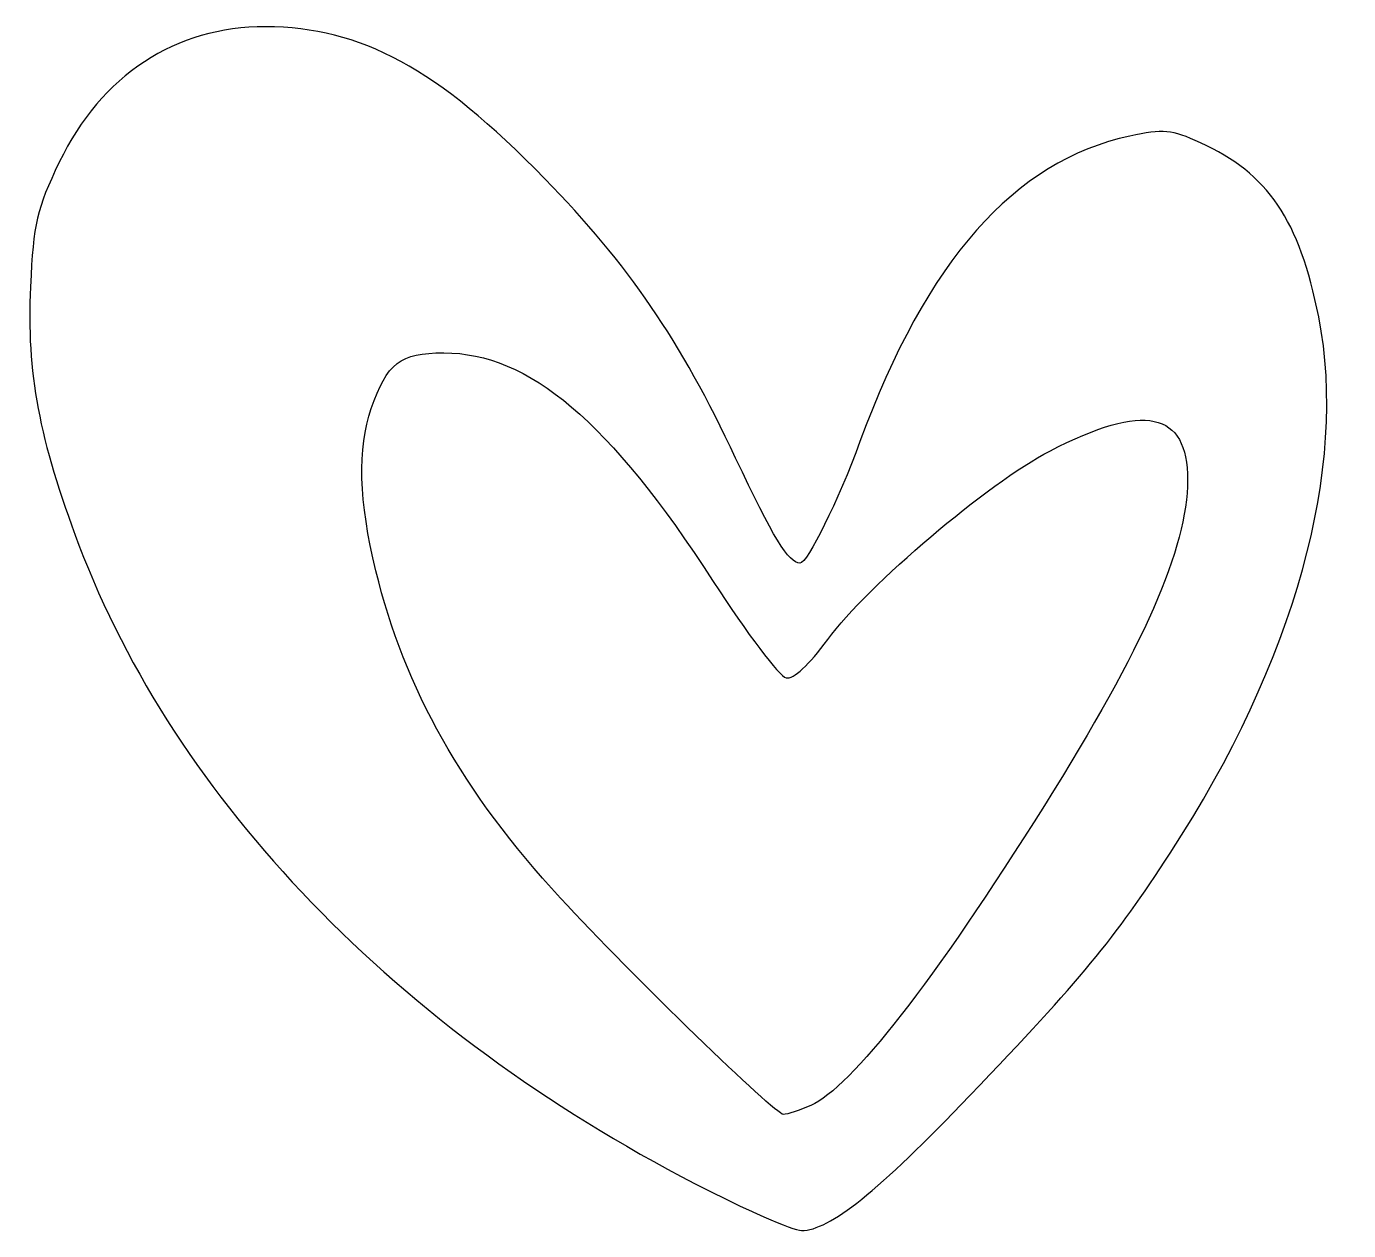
# Model space of a CAD drawing. Header units: centimetres. Extents: x -11.5 to 11.2, y -9.6 to 11.1.
import ezdxf

# ---------------------------------------------------------------- set-up
doc = ezdxf.new("R2010")
doc.units = ezdxf.units.CM
doc.header["$MEASUREMENT"] = 0
doc.layers.add('Layer 1', color=7, linetype='Continuous')

msp = doc.modelspace()

# ---------------------------------------------------------------- linework, layer by layer
at = {"layer": 'Layer 1'}
for points, knots in [([(0.01292, -8.75712), (-5.10441, -6.1148), (-8.89483, -2.18659), (-10.55606, 2.1961), (-10.55606, 2.1961), (-11.24435, 4.01194), (-11.45741, 5.14684), (-11.38798, 6.62733), (-11.38798, 6.62733), (-11.33655, 7.72385), (-11.28339, 7.95347), (-10.8935, 8.76341), (-10.8935, 8.76341), (-10.17726, 10.2513), (-8.89904, 11.09008), (-7.35578, 11.0849), (-7.35578, 11.0849), (-5.71206, 11.07939), (-4.4121, 10.37212), (-2.56726, 8.47959), (-2.56726, 8.47959), (-1.12743, 7.00255), (-0.24221, 5.70663), (0.70524, 3.68881), (0.70524, 3.68881), (1.34273, 2.3311), (1.61554, 1.88511), (1.80853, 1.88511), (1.80853, 1.88511), (1.93724, 1.88511), (2.46669, 2.95743), (2.83789, 3.96991), (2.83789, 3.96991), (3.9774, 7.0781), (5.47914, 8.77825), (7.4666, 9.21018), (7.4666, 9.21018), (8.03903, 9.33458), (8.17812, 9.3213), (8.67819, 9.09454), (8.67819, 9.09454), (9.83432, 8.57028), (10.37758, 7.77007), (10.70555, 6.10828), (10.70555, 6.10828), (11.21735, 3.51505), (10.29907, 0.20115), (8.15751, -3.08711), (8.15751, -3.08711), (7.18701, -4.57724), (6.63733, -5.2424), (4.72074, -7.24582), (4.72074, -7.24582), (3.14658, -8.89129), (2.31413, -9.55902), (1.83689, -9.55902), (1.83689, -9.55902), (1.68788, -9.55902), (0.86709, -9.19816), (0.01292, -8.75712)], [0, 0, 0, 0, 0.0625, 0.0625, 0.0625, 0.0625, 0.125, 0.125, 0.125, 0.125, 0.1875, 0.1875, 0.1875, 0.1875, 0.25, 0.25, 0.25, 0.25, 0.3125, 0.3125, 0.3125, 0.3125, 0.375, 0.375, 0.375, 0.375, 0.4375, 0.4375, 0.4375, 0.4375, 0.5, 0.5, 0.5, 0.5, 0.5625, 0.5625, 0.5625, 0.5625, 0.625, 0.625, 0.625, 0.625, 0.6875, 0.6875, 0.6875, 0.6875, 0.75, 0.75, 0.75, 0.75, 0.8125, 0.8125, 0.8125, 0.8125, 0.875, 0.875, 0.875, 0.875, 1, 1, 1, 1]), ([(1.99588, -7.41324), (2.68789, -7.10848), (4.10411, -5.28943), (5.99989, -2.2703), (5.99989, -2.2703), (7.71327, 0.45835), (8.45558, 2.14569), (8.45558, 3.31171), (8.45558, 3.31171), (8.45558, 4.49338), (7.71993, 4.64812), (6.09297, 3.80868), (6.09297, 3.80868), (5.03997, 3.26538), (2.97204, 1.51045), (2.28673, 0.57855), (2.28673, 0.57855), (1.96088, 0.13543), (1.69914, -0.10571), (1.57048, -0.08136), (1.57048, -0.08136), (1.45897, -0.06025), (0.89677, 0.68472), (0.32116, 1.57413), (0.32116, 1.57413), (-1.45596, 4.32004), (-2.83886, 5.4925), (-4.3005, 5.4925), (-4.3005, 5.4925), (-5.04543, 5.4925), (-5.2734, 5.31735), (-5.54459, 4.5367), (-5.54459, 4.5367), (-5.78247, 3.85188), (-5.75654, 2.95268), (-5.4643, 1.75331), (-5.4643, 1.75331), (-4.97039, -0.2738), (-3.97043, -2.04576), (-2.29848, -3.85662), (-2.29848, -3.85662), (-1.07445, -5.18235), (1.38382, -7.56873), (1.52546, -7.56873), (1.52546, -7.56873), (1.59, -7.56873), (1.80169, -7.49876), (1.99588, -7.41324)], [0, 0, 0, 0, 0.07692308, 0.07692308, 0.07692308, 0.07692308, 0.15384615, 0.15384615, 0.15384615, 0.15384615, 0.23076923, 0.23076923, 0.23076923, 0.23076923, 0.30769231, 0.30769231, 0.30769231, 0.30769231, 0.38461538, 0.38461538, 0.38461538, 0.38461538, 0.46153846, 0.46153846, 0.46153846, 0.46153846, 0.53846154, 0.53846154, 0.53846154, 0.53846154, 0.61538462, 0.61538462, 0.61538462, 0.61538462, 0.69230769, 0.69230769, 0.69230769, 0.69230769, 0.76923077, 0.76923077, 0.76923077, 0.76923077, 0.84615385, 0.84615385, 0.84615385, 0.84615385, 1, 1, 1, 1])]:
    msp.add_open_spline(points, degree=3, knots=knots, dxfattribs=at)

doc.saveas('drawing.dxf')
